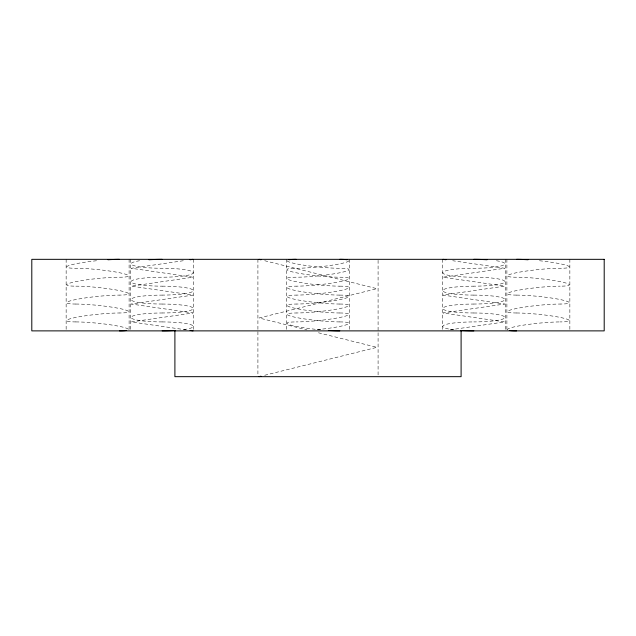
<?xml version="1.0" encoding="UTF-8"?>
<svg xmlns="http://www.w3.org/2000/svg" width="636" height="636" viewBox="0 0 636 636"><rect width="100%" height="100%" fill="white"/><g stroke="black" fill="none" stroke-linecap="round" stroke-linejoin="round"><path stroke-width="0.48" stroke-dasharray="3.18 2.39" d="M264.703 375.272L376.902 347.336L316.148 332.207M183.287 260.736L131.318 268.273L193.026 277.216L131.318 286.152L193.026 295.096L131.318 304.04L193.026 312.984L131.318 321.927L185.943 329.846M450.057 329.846L504.682 321.927L442.974 312.984L504.682 304.04L442.974 295.096L504.682 286.152L442.974 277.216L504.682 268.273L452.713 260.736M264.703 260.728L376.902 288.665L259.098 318L306.965 329.917M569.856 259.329L569.856 329.901M506.892 259.329L506.892 329.901M505.294 259.329L505.294 329.901M442.362 259.329L442.362 329.901M378.086 260.315L378.086 375.685M349.482 259.329L349.482 329.901M286.518 259.329L286.518 329.901M257.914 259.329L257.914 375.685M193.638 259.329L193.638 329.901M130.706 259.329L130.706 329.901M129.108 259.329L129.108 329.901M66.144 259.329L66.144 329.901M339.783 321.919A31.124 3.156 5.9 0 1 296.05 317.451A31.124 3.156 5.9 0 1 296.217 312.992M339.783 304.032A31.124 3.156 5.9 0 1 296.05 299.572A31.124 3.156 5.9 0 1 296.217 295.104M287.106 260.744A31.124 3.156 5.9 0 0 306.473 265.57A31.124 3.156 5.9 0 0 339.783 268.265A31.124 3.156 -5.9 0 1 339.95 272.741A31.124 3.156 -5.9 0 1 296.217 277.209A31.124 3.156 5.9 0 0 296.05 281.684A31.124 3.156 5.9 0 0 339.783 286.152M339.783 286.16A31.124 3.156 -5.9 0 1 339.95 290.628A31.124 3.156 -5.9 0 1 296.217 295.088M339.783 304.048A31.124 3.156 -5.9 0 1 339.95 308.516A31.124 3.156 -5.9 0 1 296.217 312.976M339.783 321.935A31.124 3.156 -5.9 0 1 346.016 324.893A31.124 3.156 -5.9 0 1 315.202 329.838M162.172 321.919A31.124 4.468 0 0 1 131.127 317.451A31.124 4.468 0 0 1 162.172 312.992M162.172 304.032A31.124 4.468 0 0 1 131.127 299.572A31.124 4.468 0 0 1 162.172 295.104M139.562 260.744A31.124 4.468 0 0 0 133.671 265.57A31.124 4.468 0 0 0 162.172 268.265A31.124 4.468 0 0 1 193.209 272.741A31.124 4.468 0 0 1 162.172 277.209A31.124 4.468 0 0 0 131.127 281.684A31.124 4.468 0 0 0 162.172 286.152M162.172 286.16A31.124 4.468 0 0 1 193.209 290.628A31.124 4.468 0 0 1 162.172 295.088M162.172 304.048A31.124 4.468 0 0 1 193.209 308.516A31.124 4.468 0 0 1 162.172 312.976M162.172 321.935A31.124 4.468 0 0 1 191.38 324.893A31.124 4.468 0 0 1 181.936 329.838M75.843 321.919A31.124 3.156 -5.9 0 1 75.676 317.451A31.124 3.156 -5.9 0 1 119.409 312.992M75.843 304.032A31.124 3.156 -5.9 0 1 75.676 299.572A31.124 3.156 -5.9 0 1 119.409 295.104M96.545 260.744A31.124 3.156 -5.9 0 0 68.847 265.57A31.124 3.156 -5.9 0 0 75.843 268.265A31.124 3.156 5.9 0 1 119.576 272.741A31.124 3.156 5.9 0 1 119.409 277.209A31.124 3.156 -5.9 0 0 75.676 281.684A31.124 3.156 -5.9 0 0 75.843 286.152M75.843 286.16A31.124 3.156 5.9 0 1 119.576 290.628A31.124 3.156 5.9 0 1 119.409 295.088M75.843 304.048A31.124 3.156 5.9 0 1 119.576 308.516A31.124 3.156 5.9 0 1 119.409 312.976M75.843 321.935A31.124 3.156 5.9 0 1 111.793 325.02A31.124 3.156 5.9 0 1 128.13 330.005M339.783 312.992A31.124 3.156 -5.9 0 1 339.95 317.451A31.124 3.156 -5.9 0 1 296.217 321.919M339.783 295.104A31.124 3.156 -5.9 0 1 339.95 299.572A31.124 3.156 -5.9 0 1 296.217 304.032M348.894 260.744A31.124 3.156 -5.9 0 1 329.528 265.57A31.124 3.156 -5.9 0 1 296.217 268.265A31.124 3.156 5.9 0 0 296.05 272.741A31.124 3.156 5.9 0 0 339.783 277.209A31.124 3.156 -5.9 0 1 339.95 281.684A31.124 3.156 -5.9 0 1 296.217 286.152M339.783 295.088A31.124 3.156 5.9 0 1 296.05 290.628A31.124 3.156 5.9 0 1 296.217 286.16M339.783 312.976A31.124 3.156 5.9 0 1 296.05 308.516A31.124 3.156 5.9 0 1 296.217 304.048M320.798 329.838A31.124 3.156 5.9 0 1 289.984 324.893A31.124 3.156 5.9 0 1 296.217 321.935M473.828 312.992A31.124 4.468 0 0 1 504.873 317.451A31.124 4.468 0 0 1 473.828 321.919M473.828 295.104A31.124 4.468 0 0 1 504.873 299.572A31.124 4.468 0 0 1 473.828 304.032M496.438 260.744A31.124 4.468 0 0 1 502.329 265.57A31.124 4.468 0 0 1 473.828 268.265A31.124 4.468 0 0 0 442.791 272.741A31.124 4.468 0 0 0 473.828 277.209A31.124 4.468 0 0 1 504.873 281.684A31.124 4.468 0 0 1 473.828 286.152M473.828 295.088A31.124 4.468 0 0 1 442.791 290.628A31.124 4.468 0 0 1 473.828 286.16M473.828 312.976A31.124 4.468 0 0 1 442.791 308.516A31.124 4.468 0 0 1 473.828 304.048M454.064 329.838A31.124 4.468 0 0 1 444.62 324.893A31.124 4.468 0 0 1 473.828 321.935M516.591 312.992A31.124 3.156 5.9 0 1 560.324 317.451A31.124 3.156 5.9 0 1 560.157 321.919M516.591 295.104A31.124 3.156 5.9 0 1 560.324 299.572A31.124 3.156 5.9 0 1 560.157 304.032M539.455 260.744A31.124 3.156 5.9 0 1 567.153 265.57A31.124 3.156 5.9 0 1 560.157 268.265A31.124 3.156 -5.9 0 0 516.424 272.741A31.124 3.156 -5.9 0 0 516.591 277.209A31.124 3.156 5.9 0 1 560.324 281.684A31.124 3.156 5.9 0 1 560.157 286.152M516.591 295.088A31.124 3.156 -5.9 0 1 516.424 290.628A31.124 3.156 -5.9 0 1 560.157 286.16M516.591 312.976A31.124 3.156 -5.9 0 1 516.424 308.516A31.124 3.156 -5.9 0 1 560.157 304.048M507.87 330.005A31.124 3.156 -5.9 0 1 524.207 325.02A31.124 3.156 -5.9 0 1 560.157 321.935"/><path stroke-width="0.95" d="M259.098 376.671L260.951 376.21M190.084 259.75L193.026 259.329M442.974 259.329L445.916 259.75M190.084 330.442L193.026 330.871M259.098 259.329L260.951 259.79M461.1 330.879L461.1 376.671L174.9 376.671L174.9 330.879M288.967 259.766A31.124 3.156 5.9 0 1 296.217 259.337M148.967 259.766A31.124 4.468 0 0 1 162.172 259.337M175.377 330.434A31.124 4.468 0 0 1 162.172 330.863M107.985 259.766A31.124 3.156 -5.9 0 1 119.409 259.337M126.659 330.434A31.124 3.156 5.9 0 1 119.409 330.863M339.783 259.337A31.124 3.156 -5.9 0 1 347.033 259.766M339.783 330.863A31.124 3.156 5.9 0 1 328.359 330.434M473.828 259.337A31.124 4.468 0 0 1 487.033 259.766M473.828 330.863A31.124 4.468 0 0 1 460.623 330.434M516.591 259.337A31.124 3.156 5.9 0 1 528.015 259.766M516.591 330.863A31.124 3.156 -5.9 0 1 509.341 330.434M604.2 259.329L31.8 259.329L31.8 330.879L604.2 330.879L604.2 259.329"/></g></svg>
